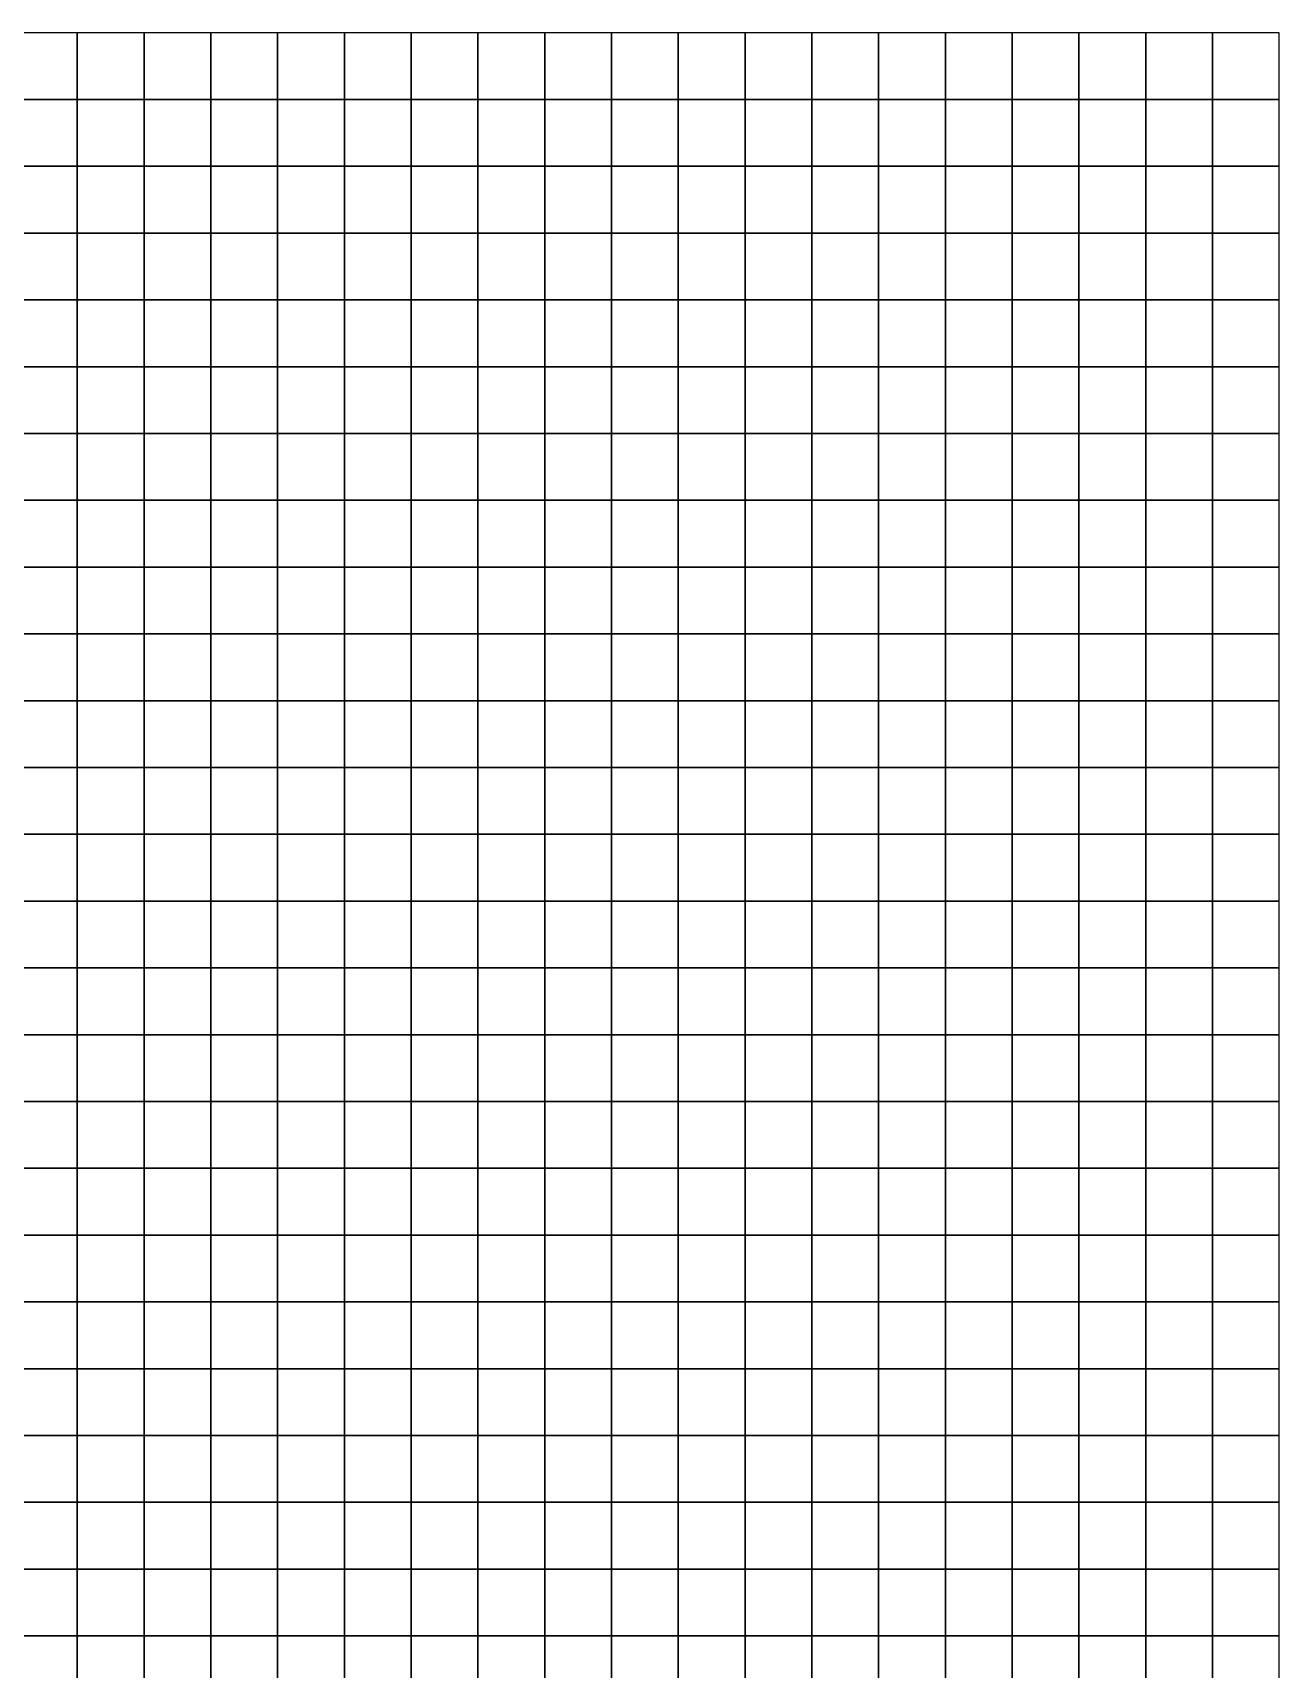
# Model space of a CAD drawing. Header units: metres. Extents: x 0 to 550, y 0 to 550.
# Drawn here: x 363.3 to 550, y 305 to 550 of the extents above; entities that cross this region are included whole.
import ezdxf

# ---------------------------------------------------------------- set-up
doc = ezdxf.new("R2010")
doc.units = ezdxf.units.M

msp = doc.modelspace()

# ---------------------------------------------------------------- linework, layer by layer
at = {"layer": 'A1'}
for points in [[(360, 540, -215.79), (370, 540, -213.12), (370, 550, -215.71), (360, 550, -218.38)], [(370, 540, -213.12), (380, 540, -210.44), (380, 550, -213.03), (370, 550, -215.71)], [(380, 540, -210.44), (390, 540, -207.77), (390, 550, -210.36), (380, 550, -213.03)], [(390, 540, -207.77), (400, 540, -205.09), (400, 550, -207.68), (390, 550, -210.36)], [(400, 540, -205.09), (410, 540, -202.42), (410, 550, -205.01), (400, 550, -207.68)], [(410, 540, -202.42), (420, 540, -199.74), (420, 550, -202.33), (410, 550, -205.01)], [(420, 540, -199.74), (430, 540, -197.07), (430, 550, -199.66), (420, 550, -202.33)], [(430, 540, -197.07), (440, 540, -194.39), (440, 550, -196.98), (430, 550, -199.66)], [(440, 540, -194.39), (450, 540, -191.72), (450, 550, -194.31), (440, 550, -196.98)], [(450, 540, -191.72), (460, 540, -189.04), (460, 550, -191.63), (450, 550, -194.31)], [(460, 540, -189.04), (470, 540, -186.37), (470, 550, -188.96), (460, 550, -191.63)], [(470, 540, -186.37), (480, 540, -183.69), (480, 550, -186.28), (470, 550, -188.96)], [(480, 540, -183.69), (490, 540, -181.02), (490, 550, -183.61), (480, 550, -186.28)], [(490, 540, -181.02), (500, 540, -178.35), (500, 550, -180.93), (490, 550, -183.61)], [(500, 540, -178.35), (510, 540, -175.67), (510, 550, -178.26), (500, 550, -180.93)], [(510, 540, -175.67), (520, 540, -173), (520, 550, -175.58), (510, 550, -178.26)], [(520, 540, -173), (530, 540, -170.32), (530, 550, -172.91), (520, 550, -175.58)], [(530, 540, -170.32), (540, 540, -168.18), (540, 550, -170.77), (530, 550, -172.91)], [(540, 540, -168.18), (550, 540, -166.58), (550, 550, -169.16), (540, 550, -170.77)], [(360, 530, -212.34), (370, 530, -209.67), (370, 540, -213.12), (360, 540, -215.79)], [(370, 530, -209.67), (380, 530, -207), (380, 540, -210.44), (370, 540, -213.12)], [(380, 530, -207), (390, 530, -204.32), (390, 540, -207.77), (380, 540, -210.44)], [(390, 530, -204.32), (400, 530, -201.65), (400, 540, -205.09), (390, 540, -207.77)], [(400, 530, -201.65), (410, 530, -198.97), (410, 540, -202.42), (400, 540, -205.09)], [(410, 530, -198.97), (420, 530, -196.3), (420, 540, -199.74), (410, 540, -202.42)], [(420, 530, -196.3), (430, 530, -193.62), (430, 540, -197.07), (420, 540, -199.74)], [(430, 530, -193.62), (440, 530, -190.95), (440, 540, -194.39), (430, 540, -197.07)], [(440, 530, -190.95), (450, 530, -188.27), (450, 540, -191.72), (440, 540, -194.39)], [(450, 530, -188.27), (460, 530, -185.6), (460, 540, -189.04), (450, 540, -191.72)], [(460, 530, -185.6), (470, 530, -182.92), (470, 540, -186.37), (460, 540, -189.04)], [(470, 530, -182.92), (480, 530, -180.25), (480, 540, -183.69), (470, 540, -186.37)], [(480, 530, -180.25), (490, 530, -177.57), (490, 540, -181.02), (480, 540, -183.69)], [(490, 530, -177.57), (500, 530, -174.9), (500, 540, -178.35), (490, 540, -181.02)], [(500, 530, -174.9), (510, 530, -172.22), (510, 540, -175.67), (500, 540, -178.35)], [(510, 530, -172.22), (520, 530, -169.55), (520, 540, -173), (510, 540, -175.67)], [(520, 530, -169.55), (530, 530, -166.87), (530, 540, -170.32), (520, 540, -173)], [(530, 530, -166.87), (540, 530, -164.73), (540, 540, -168.18), (530, 540, -170.32)], [(540, 530, -164.73), (550, 530, -163.13), (550, 540, -166.58), (540, 540, -168.18)], [(360, 520, -208.03), (370, 520, -205.36), (370, 530, -209.67), (360, 530, -212.34)], [(370, 520, -205.36), (380, 520, -202.68), (380, 530, -207), (370, 530, -209.67)], [(380, 520, -202.68), (390, 520, -200.01), (390, 530, -204.32), (380, 530, -207)], [(390, 520, -200.01), (400, 520, -197.33), (400, 530, -201.65), (390, 530, -204.32)], [(400, 520, -197.33), (410, 520, -194.66), (410, 530, -198.97), (400, 530, -201.65)], [(410, 520, -194.66), (420, 520, -191.98), (420, 530, -196.3), (410, 530, -198.97)], [(420, 520, -191.98), (430, 520, -189.31), (430, 530, -193.62), (420, 530, -196.3)], [(430, 520, -189.31), (440, 520, -186.63), (440, 530, -190.95), (430, 530, -193.62)], [(440, 520, -186.63), (450, 520, -183.96), (450, 530, -188.27), (440, 530, -190.95)], [(450, 520, -183.96), (460, 520, -181.28), (460, 530, -185.6), (450, 530, -188.27)], [(460, 520, -181.28), (470, 520, -178.61), (470, 530, -182.92), (460, 530, -185.6)], [(470, 520, -178.61), (480, 520, -175.64), (480, 530, -180.25), (470, 530, -182.92)], [(480, 520, -175.64), (490, 520, -172.68), (490, 530, -177.57), (480, 530, -180.25)], [(490, 520, -172.68), (500, 520, -169.73), (500, 530, -174.9), (490, 530, -177.57)], [(500, 520, -169.73), (510, 520, -166.79), (510, 530, -172.22), (500, 530, -174.9)], [(510, 520, -166.79), (520, 520, -163.87), (520, 530, -169.55), (510, 530, -172.22)], [(520, 520, -163.87), (530, 520, -161.26), (530, 530, -166.87), (520, 530, -169.55)], [(530, 520, -161.26), (540, 520, -159.18), (540, 530, -164.73), (530, 530, -166.87)], [(540, 520, -159.18), (550, 520, -157.61), (550, 530, -163.13), (540, 530, -164.73)], [(360, 510, -203.72), (370, 510, -201.05), (370, 520, -205.36), (360, 520, -208.03)], [(370, 510, -201.05), (380, 510, -198.37), (380, 520, -202.68), (370, 520, -205.36)], [(380, 510, -198.37), (390, 510, -195.7), (390, 520, -200.01), (380, 520, -202.68)], [(390, 510, -195.7), (400, 510, -193.02), (400, 520, -197.33), (390, 520, -200.01)], [(400, 510, -193.02), (410, 510, -190.35), (410, 520, -194.66), (400, 520, -197.33)], [(410, 510, -190.35), (420, 510, -187.67), (420, 520, -191.98), (410, 520, -194.66)], [(420, 510, -187.67), (430, 510, -185), (430, 520, -189.31), (420, 520, -191.98)], [(430, 510, -185), (440, 510, -182.06), (440, 520, -186.63), (430, 520, -189.31)], [(440, 510, -182.06), (450, 510, -179.11), (450, 520, -183.96), (440, 520, -186.63)], [(450, 510, -179.11), (460, 510, -176.15), (460, 520, -181.28), (450, 520, -183.96)], [(460, 510, -176.15), (470, 510, -173.2), (470, 520, -178.61), (460, 520, -181.28)], [(470, 510, -173.2), (480, 510, -169.94), (480, 520, -175.64), (470, 520, -178.61)], [(480, 510, -169.94), (490, 510, -166.99), (490, 520, -172.68), (480, 520, -175.64)], [(490, 510, -166.99), (500, 510, -164.1), (500, 520, -169.73), (490, 520, -172.68)], [(500, 510, -164.1), (510, 510, -161.27), (510, 520, -166.79), (500, 520, -169.73)], [(510, 510, -161.27), (520, 510, -158.48), (520, 520, -163.87), (510, 520, -166.79)], [(520, 510, -158.48), (530, 510, -156.05), (530, 520, -161.26), (520, 520, -163.87)], [(530, 510, -156.05), (540, 510, -154.11), (540, 520, -159.18), (530, 520, -161.26)], [(540, 510, -154.11), (550, 510, -152.65), (550, 520, -157.61), (540, 520, -159.18)], [(360, 500, -199.41), (370, 500, -196.73), (370, 510, -201.05), (360, 510, -203.72)], [(370, 500, -196.73), (380, 500, -194.06), (380, 510, -198.37), (370, 510, -201.05)], [(380, 500, -194.06), (390, 500, -191.38), (390, 510, -195.7), (380, 510, -198.37)], [(390, 500, -191.38), (400, 500, -188.47), (400, 510, -193.02), (390, 510, -195.7)], [(400, 500, -188.47), (410, 500, -185.56), (410, 510, -190.35), (400, 510, -193.02)], [(410, 500, -185.56), (420, 500, -182.63), (420, 510, -187.67), (410, 510, -190.35)], [(420, 500, -182.63), (430, 500, -179.69), (430, 510, -185), (420, 510, -187.67)], [(430, 500, -179.69), (440, 500, -176.47), (440, 510, -182.06), (430, 510, -185)], [(440, 500, -176.47), (450, 500, -173.47), (450, 510, -179.11), (440, 510, -182.06)], [(450, 500, -173.47), (460, 500, -170.51), (460, 510, -176.15), (450, 510, -179.11)], [(460, 500, -170.51), (470, 500, -167.57), (470, 510, -173.2), (460, 510, -176.15)], [(470, 500, -167.57), (480, 500, -164.36), (480, 510, -169.94), (470, 510, -173.2)], [(480, 500, -164.36), (490, 500, -161.53), (490, 510, -166.99), (480, 510, -169.94)], [(490, 500, -161.53), (500, 500, -158.83), (500, 510, -164.1), (490, 510, -166.99)], [(500, 500, -158.83), (510, 500, -156.2), (510, 510, -161.27), (500, 510, -164.1)], [(510, 500, -156.2), (520, 500, -153.67), (520, 510, -158.48), (510, 510, -161.27)], [(520, 500, -153.67), (530, 500, -151.52), (530, 510, -156.05), (520, 510, -158.48)], [(530, 500, -151.52), (540, 500, -149.8), (540, 510, -154.11), (530, 510, -156.05)], [(540, 500, -149.8), (550, 500, -148.5), (550, 510, -152.65), (540, 510, -154.11)], [(360, 490, -194.89), (370, 490, -192), (370, 500, -196.73), (360, 500, -199.41)], [(370, 490, -192), (380, 490, -189.1), (380, 500, -194.06), (370, 500, -196.73)], [(380, 490, -189.1), (390, 490, -186.2), (390, 500, -191.38), (380, 500, -194.06)], [(390, 490, -186.2), (400, 490, -183.04), (400, 500, -188.47), (390, 500, -191.38)], [(400, 490, -183.04), (410, 490, -180.08), (410, 500, -185.56), (400, 500, -188.47)], [(410, 490, -180.08), (420, 490, -177.1), (420, 500, -182.63), (410, 500, -185.56)], [(420, 490, -177.1), (430, 490, -174.1), (430, 500, -179.69), (420, 500, -182.63)], [(430, 490, -174.1), (440, 490, -170.85), (440, 500, -176.47), (430, 500, -179.69)], [(440, 490, -170.85), (450, 490, -167.88), (450, 500, -173.47), (440, 500, -176.47)], [(450, 490, -167.88), (460, 490, -164.96), (460, 500, -170.51), (450, 500, -173.47)], [(460, 490, -164.96), (470, 490, -162.09), (470, 500, -167.57), (460, 500, -170.51)], [(470, 490, -162.09), (480, 490, -159.03), (480, 500, -164.36), (470, 500, -167.57)], [(480, 490, -159.03), (490, 490, -156.34), (490, 500, -161.53), (480, 500, -164.36)], [(490, 490, -156.34), (500, 490, -153.77), (500, 500, -158.83), (490, 500, -161.53)], [(500, 490, -153.77), (510, 490, -151.35), (510, 500, -156.2), (500, 500, -158.83)], [(510, 490, -151.35), (520, 490, -149.07), (520, 500, -153.67), (510, 500, -156.2)], [(520, 490, -149.07), (530, 490, -147.16), (530, 500, -151.52), (520, 500, -153.67)], [(530, 490, -147.16), (540, 490, -145.7), (540, 500, -149.8), (530, 500, -151.52)], [(540, 490, -145.7), (550, 490, -144.6), (550, 500, -148.5), (540, 500, -149.8)], [(360, 480, -189.62), (370, 480, -186.68), (370, 490, -192), (360, 490, -194.89)], [(370, 480, -186.68), (380, 480, -183.74), (380, 490, -189.1), (370, 490, -192)], [(380, 480, -183.74), (390, 480, -180.77), (390, 490, -186.2), (380, 490, -189.1)], [(390, 480, -180.77), (400, 480, -177.56), (400, 490, -183.04), (390, 490, -186.2)], [(400, 480, -177.56), (410, 480, -174.54), (410, 490, -180.08), (400, 490, -183.04)], [(410, 480, -174.54), (420, 480, -171.5), (420, 490, -177.1), (410, 490, -180.08)], [(420, 480, -171.5), (430, 480, -168.47), (430, 490, -174.1), (420, 490, -177.1)], [(430, 480, -168.47), (440, 480, -165.28), (440, 490, -170.85), (430, 490, -174.1)], [(440, 480, -165.28), (450, 480, -162.39), (450, 490, -167.88), (440, 490, -170.85)], [(450, 480, -162.39), (460, 480, -159.57), (460, 490, -164.96), (450, 490, -167.88)], [(460, 480, -159.57), (470, 480, -156.84), (470, 490, -162.09), (460, 490, -164.96)], [(470, 480, -156.84), (480, 480, -154.03), (480, 490, -159.03), (470, 490, -162.09)], [(480, 480, -154.03), (490, 480, -151.44), (490, 490, -156.34), (480, 490, -159.03)], [(490, 480, -151.44), (500, 480, -148.99), (500, 490, -153.77), (490, 490, -156.34)], [(500, 480, -148.99), (510, 480, -146.75), (510, 490, -151.35), (500, 490, -153.77)], [(510, 480, -146.75), (520, 480, -144.65), (520, 490, -149.07), (510, 490, -151.35)], [(520, 480, -144.65), (530, 480, -142.99), (530, 490, -147.16), (520, 490, -149.07)], [(530, 480, -142.99), (540, 480, -141.84), (540, 490, -145.7), (530, 490, -147.16)], [(540, 480, -141.84), (550, 480, -141.03), (550, 490, -144.6), (540, 490, -145.7)], [(360, 470, -184.3), (370, 470, -181.31), (370, 480, -186.68), (360, 480, -189.62)], [(370, 470, -181.31), (380, 470, -178.31), (380, 480, -183.74), (370, 480, -186.68)], [(380, 470, -178.31), (390, 470, -175.28), (390, 480, -180.77), (380, 480, -183.74)], [(390, 470, -175.28), (400, 470, -172.01), (400, 480, -177.56), (390, 480, -180.77)], [(400, 470, -172.01), (410, 470, -168.96), (410, 480, -174.54), (400, 480, -177.56)], [(410, 470, -168.96), (420, 470, -165.9), (420, 480, -171.5), (410, 480, -174.54)], [(420, 470, -165.9), (430, 470, -162.96), (430, 480, -168.47), (420, 480, -171.5)], [(430, 470, -162.96), (440, 470, -159.89), (440, 480, -165.28), (430, 480, -168.47)], [(440, 470, -159.89), (450, 470, -157.12), (450, 480, -162.39), (440, 480, -165.28)], [(450, 470, -157.12), (460, 470, -154.42), (460, 480, -159.57), (450, 480, -162.39)], [(460, 470, -154.42), (470, 470, -151.82), (470, 480, -156.84), (460, 480, -159.57)], [(470, 470, -151.82), (480, 470, -149.36), (480, 480, -154.03), (470, 480, -156.84)], [(480, 470, -149.36), (490, 470, -147.09), (490, 480, -151.44), (480, 480, -154.03)], [(490, 470, -147.09), (500, 470, -145), (500, 480, -148.99), (490, 480, -151.44)], [(500, 470, -145), (510, 470, -143.14), (510, 480, -146.75), (500, 480, -148.99)], [(510, 470, -143.14), (520, 470, -141.43), (520, 480, -144.65), (510, 480, -146.75)], [(520, 470, -141.43), (530, 470, -139.81), (530, 480, -142.99), (520, 480, -144.65)], [(530, 470, -139.81), (540, 470, -138.71), (540, 480, -141.84), (530, 480, -142.99)], [(540, 470, -138.71), (550, 470, -137.92), (550, 480, -141.03), (540, 480, -141.84)], [(360, 460, -178.95), (370, 460, -175.95), (370, 470, -181.31), (360, 470, -184.3)], [(370, 460, -175.95), (380, 460, -172.96), (380, 470, -178.31), (370, 470, -181.31)], [(380, 460, -172.96), (390, 460, -169.97), (390, 470, -175.28), (380, 470, -178.31)], [(390, 460, -169.97), (400, 460, -166.72), (400, 470, -172.01), (390, 470, -175.28)], [(400, 460, -166.72), (410, 460, -163.71), (410, 470, -168.96), (400, 470, -172.01)], [(410, 460, -163.71), (420, 460, -160.68), (420, 470, -165.9), (410, 470, -168.96)], [(420, 460, -160.68), (430, 460, -157.84), (430, 470, -162.96), (420, 470, -165.9)], [(430, 460, -157.84), (440, 460, -155.14), (440, 470, -159.89), (430, 470, -162.96)], [(440, 460, -155.14), (450, 460, -152.8), (450, 470, -157.12), (440, 470, -159.89)], [(450, 460, -152.8), (460, 460, -150.57), (460, 470, -154.42), (450, 470, -157.12)], [(460, 460, -150.57), (470, 460, -148.45), (470, 470, -151.82), (460, 470, -154.42)], [(470, 460, -148.45), (480, 460, -146.5), (480, 470, -149.36), (470, 470, -151.82)], [(480, 460, -146.5), (490, 460, -144.39), (490, 470, -147.09), (480, 470, -149.36)], [(490, 460, -144.39), (500, 460, -142.37), (500, 470, -145), (490, 470, -147.09)], [(500, 460, -142.37), (510, 460, -140.43), (510, 470, -143.14), (500, 470, -145)], [(510, 460, -140.43), (520, 460, -138.56), (520, 470, -141.43), (510, 470, -143.14)], [(520, 460, -138.56), (530, 460, -136.62), (530, 470, -139.81), (520, 470, -141.43)], [(530, 460, -136.62), (540, 460, -135.28), (540, 470, -138.71), (530, 470, -139.81)], [(540, 460, -135.28), (550, 460, -134.3), (550, 470, -137.92), (540, 470, -138.71)], [(360, 450, -173.99), (370, 450, -171.03), (370, 460, -175.95), (360, 460, -178.95)], [(370, 450, -171.03), (380, 450, -168.09), (380, 460, -172.96), (370, 460, -175.95)], [(380, 450, -168.09), (390, 450, -165.13), (390, 460, -169.97), (380, 460, -172.96)], [(390, 450, -165.13), (400, 450, -162.13), (400, 460, -166.72), (390, 460, -169.97)], [(400, 450, -162.13), (410, 450, -159.36), (410, 460, -163.71), (400, 460, -166.72)], [(410, 450, -159.36), (420, 450, -156.63), (420, 460, -160.68), (410, 460, -163.71)], [(420, 450, -156.63), (430, 450, -154.12), (430, 460, -157.84), (420, 460, -160.68)], [(430, 450, -154.12), (440, 450, -151.8), (440, 460, -155.14), (430, 460, -157.84)], [(440, 450, -151.8), (450, 450, -149.68), (450, 460, -152.8), (440, 460, -155.14)], [(450, 450, -149.68), (460, 450, -147.65), (460, 460, -150.57), (450, 460, -152.8)], [(460, 450, -147.65), (470, 450, -145.72), (470, 460, -148.45), (460, 460, -150.57)], [(470, 450, -145.72), (480, 450, -143.91), (480, 460, -146.5), (470, 460, -148.45)], [(480, 450, -143.91), (490, 450, -141.77), (490, 460, -144.39), (480, 460, -146.5)], [(490, 450, -141.77), (500, 450, -139.57), (500, 460, -142.37), (490, 460, -144.39)], [(500, 450, -139.57), (510, 450, -137.36), (510, 460, -140.43), (500, 460, -142.37)], [(510, 450, -137.36), (520, 450, -135.33), (520, 460, -138.56), (510, 460, -140.43)], [(520, 450, -135.33), (530, 450, -132.96), (530, 460, -136.62), (520, 460, -138.56)], [(530, 450, -132.96), (540, 450, -131.3), (540, 460, -135.28), (530, 460, -136.62)], [(540, 450, -131.3), (550, 450, -130.09), (550, 460, -134.3), (540, 460, -135.28)], [(360, 440, -169.74), (370, 440, -167.05), (370, 450, -171.03), (360, 450, -173.99)], [(370, 440, -167.05), (380, 440, -164.35), (380, 450, -168.09), (370, 450, -171.03)], [(380, 440, -164.35), (390, 440, -161.63), (390, 450, -165.13), (380, 450, -168.09)], [(390, 440, -161.63), (400, 440, -158.85), (400, 450, -162.13), (390, 450, -165.13)], [(400, 440, -158.85), (410, 440, -156.1), (410, 450, -159.36), (400, 450, -162.13)], [(410, 440, -156.1), (420, 440, -153.45), (420, 450, -156.63), (410, 450, -159.36)], [(420, 440, -153.45), (430, 440, -151.05), (430, 450, -154.12), (420, 450, -156.63)], [(430, 440, -151.05), (440, 440, -148.89), (440, 450, -151.8), (430, 450, -154.12)], [(440, 440, -148.89), (450, 440, -146.91), (450, 450, -149.68), (440, 450, -151.8)], [(450, 440, -146.91), (460, 440, -145.02), (460, 450, -147.65), (450, 450, -149.68)], [(460, 440, -145.02), (470, 440, -143.13), (470, 450, -145.72), (460, 450, -147.65)], [(470, 440, -143.13), (480, 440, -141.25), (480, 450, -143.91), (470, 450, -145.72)], [(480, 440, -141.25), (490, 440, -138.97), (490, 450, -141.77), (480, 450, -143.91)], [(490, 440, -138.97), (500, 440, -136.53), (500, 450, -139.57), (490, 450, -141.77)], [(500, 440, -136.53), (510, 440, -133.98), (510, 450, -137.36), (500, 450, -139.57)], [(510, 440, -133.98), (520, 440, -131.82), (520, 450, -135.33), (510, 450, -137.36)], [(520, 440, -131.82), (530, 440, -129.08), (530, 450, -132.96), (520, 450, -135.33)], [(530, 440, -129.08), (540, 440, -127.07), (540, 450, -131.3), (530, 450, -132.96)], [(540, 440, -127.07), (550, 440, -125.62), (550, 450, -130.09), (540, 450, -131.3)], [(360, 430, -166.74), (370, 430, -164.12), (370, 440, -167.05), (360, 440, -169.74)], [(370, 430, -164.12), (380, 430, -161.47), (380, 440, -164.35), (370, 440, -167.05)], [(380, 430, -161.47), (390, 430, -158.79), (390, 440, -161.63), (380, 440, -164.35)], [(390, 430, -158.79), (400, 430, -156.04), (400, 440, -158.85), (390, 440, -161.63)], [(400, 430, -156.04), (410, 430, -153.31), (410, 440, -156.1), (400, 440, -158.85)], [(410, 430, -153.31), (420, 430, -150.73), (420, 440, -153.45), (410, 440, -156.1)], [(420, 430, -150.73), (430, 430, -148.43), (430, 440, -151.05), (420, 440, -153.45)], [(430, 430, -148.43), (440, 430, -146.27), (440, 440, -148.89), (430, 440, -151.05)], [(440, 430, -146.27), (450, 430, -144.29), (450, 440, -146.91), (440, 440, -148.89)], [(450, 430, -144.29), (460, 430, -142.36), (460, 440, -145.02), (450, 440, -146.91)], [(460, 430, -142.36), (470, 430, -140.33), (470, 440, -143.13), (460, 440, -145.02)], [(470, 430, -140.33), (480, 430, -138.18), (480, 440, -141.25), (470, 440, -143.13)], [(480, 430, -138.18), (490, 430, -135.75), (490, 440, -138.97), (480, 440, -141.25)], [(490, 430, -135.75), (500, 430, -133.1), (500, 440, -136.53), (490, 440, -138.97)], [(500, 430, -133.1), (510, 430, -130.43), (510, 440, -133.98), (500, 440, -136.53)], [(510, 430, -130.43), (520, 430, -127.99), (520, 440, -131.82), (510, 440, -133.98)], [(520, 430, -127.99), (530, 430, -124.89), (530, 440, -129.08), (520, 440, -131.82)], [(530, 430, -124.89), (540, 430, -122.5), (540, 440, -127.07), (530, 440, -129.08)], [(540, 430, -122.5), (550, 430, -120.75), (550, 440, -125.62), (540, 440, -127.07)], [(360, 420, -164.26), (370, 420, -161.69), (370, 430, -164.12), (360, 430, -166.74)], [(370, 420, -161.69), (380, 420, -159.09), (380, 430, -161.47), (370, 430, -164.12)], [(380, 420, -159.09), (390, 420, -156.43), (390, 430, -158.79), (380, 430, -161.47)], [(390, 420, -156.43), (400, 420, -153.68), (400, 430, -156.04), (390, 430, -158.79)], [(400, 420, -153.68), (410, 420, -150.93), (410, 430, -153.31), (400, 430, -156.04)], [(410, 420, -150.93), (420, 420, -148.33), (420, 430, -150.73), (410, 430, -153.31)], [(420, 420, -148.33), (430, 420, -145.9), (430, 430, -148.43), (420, 430, -150.73)], [(430, 420, -145.9), (440, 420, -143.58), (440, 430, -146.27), (430, 430, -148.43)], [(440, 420, -143.58), (450, 420, -141.45), (450, 430, -144.29), (440, 430, -146.27)], [(450, 420, -141.45), (460, 420, -139.36), (460, 430, -142.36), (450, 430, -144.29)], [(460, 420, -139.36), (470, 420, -137.19), (470, 430, -140.33), (460, 430, -142.36)], [(470, 420, -137.19), (480, 420, -134.96), (480, 430, -138.18), (470, 430, -140.33)], [(480, 420, -134.96), (490, 420, -132.44), (490, 430, -135.75), (480, 430, -138.18)], [(490, 420, -132.44), (500, 420, -129.61), (500, 430, -133.1), (490, 430, -135.75)], [(500, 420, -129.61), (510, 420, -126.87), (510, 430, -130.43), (500, 430, -133.1)], [(510, 420, -126.87), (520, 420, -124.2), (520, 430, -127.99), (510, 430, -130.43)], [(520, 420, -124.2), (530, 420, -120.92), (530, 430, -124.89), (520, 430, -127.99)], [(530, 420, -120.92), (540, 420, -118.39), (540, 430, -122.5), (530, 430, -124.89)], [(540, 420, -118.39), (550, 420, -116.58), (550, 430, -120.75), (540, 430, -122.5)], [(360, 410, -161.84), (370, 410, -159.22), (370, 420, -161.69), (360, 420, -164.26)], [(370, 410, -159.22), (380, 410, -156.51), (380, 420, -159.09), (370, 420, -161.69)], [(380, 410, -156.51), (390, 410, -153.7), (390, 420, -156.43), (380, 420, -159.09)], [(390, 410, -153.7), (400, 410, -150.8), (400, 420, -153.68), (390, 420, -156.43)], [(400, 410, -150.8), (410, 410, -148), (410, 420, -150.93), (400, 420, -153.68)], [(410, 410, -148), (420, 410, -145.35), (420, 420, -148.33), (410, 420, -150.93)], [(420, 410, -145.35), (430, 410, -142.8), (430, 420, -145.9), (420, 420, -148.33)], [(430, 410, -142.8), (440, 410, -140.38), (440, 420, -143.58), (430, 420, -145.9)], [(440, 410, -140.38), (450, 410, -138.08), (450, 420, -141.45), (440, 420, -143.58)], [(450, 410, -138.08), (460, 410, -135.76), (460, 420, -139.36), (450, 420, -141.45)], [(460, 410, -135.76), (470, 410, -133.36), (470, 420, -137.19), (460, 420, -139.36)], [(470, 410, -133.36), (480, 410, -130.91), (480, 420, -134.96), (470, 420, -137.19)], [(480, 410, -130.91), (490, 410, -128.16), (490, 420, -132.44), (480, 420, -134.96)], [(490, 410, -128.16), (500, 410, -125.25), (500, 420, -129.61), (490, 420, -132.44)], [(500, 410, -125.25), (510, 410, -122.59), (510, 420, -126.87), (500, 420, -129.61)], [(510, 410, -122.59), (520, 410, -119.89), (520, 420, -124.2), (510, 420, -126.87)], [(520, 410, -119.89), (530, 410, -116.68), (530, 420, -120.92), (520, 420, -124.2)], [(530, 410, -116.68), (540, 410, -114.22), (540, 420, -118.39), (530, 420, -120.92)], [(540, 410, -114.22), (550, 410, -112.38), (550, 420, -116.58), (540, 420, -118.39)], [(360, 400, -159.09), (370, 400, -156.26), (370, 410, -159.22), (360, 410, -161.84)], [(370, 400, -156.26), (380, 400, -153.32), (380, 410, -156.51), (370, 410, -159.22)], [(380, 400, -153.32), (390, 400, -150.29), (390, 410, -153.7), (380, 410, -156.51)], [(390, 400, -150.29), (400, 400, -147.24), (400, 410, -150.8), (390, 410, -153.7)], [(400, 400, -147.24), (410, 400, -144.34), (410, 410, -148), (400, 410, -150.8)], [(410, 400, -144.34), (420, 400, -141.61), (420, 410, -145.35), (410, 410, -148)], [(420, 400, -141.61), (430, 400, -139.03), (430, 410, -142.8), (420, 410, -145.35)], [(430, 400, -139.03), (440, 400, -136.53), (440, 410, -140.38), (430, 410, -142.8)], [(440, 400, -136.53), (450, 400, -134.06), (450, 410, -138.08), (440, 410, -140.38)], [(450, 400, -134.06), (460, 400, -131.56), (460, 410, -135.76), (450, 410, -138.08)], [(460, 400, -131.56), (470, 400, -128.99), (470, 410, -133.36), (460, 410, -135.76)], [(470, 400, -128.99), (480, 400, -126.34), (480, 410, -130.91), (470, 410, -133.36)], [(480, 400, -126.34), (490, 400, -123.44), (490, 410, -128.16), (480, 410, -130.91)], [(490, 400, -123.44), (500, 400, -120.57), (500, 410, -125.25), (490, 410, -128.16)], [(500, 400, -120.57), (510, 400, -117.95), (510, 410, -122.59), (500, 410, -125.25)], [(510, 400, -117.95), (520, 400, -115.1), (520, 410, -119.89), (510, 410, -122.59)], [(520, 400, -115.1), (530, 400, -112), (530, 410, -116.68), (520, 410, -119.89)], [(530, 400, -112), (540, 400, -109.66), (540, 410, -114.22), (530, 410, -116.68)], [(540, 400, -109.66), (550, 400, -107.8), (550, 410, -112.38), (540, 410, -114.22)], [(360, 390, -155.85), (370, 390, -152.76), (370, 400, -156.26), (360, 400, -159.09)], [(370, 390, -152.76), (380, 390, -149.54), (380, 400, -153.32), (370, 400, -156.26)], [(380, 390, -149.54), (390, 390, -146.24), (390, 400, -150.29), (380, 400, -153.32)], [(390, 390, -146.24), (400, 390, -143.12), (400, 400, -147.24), (390, 400, -150.29)], [(400, 390, -143.12), (410, 390, -140.1), (410, 400, -144.34), (400, 400, -147.24)], [(410, 390, -140.1), (420, 390, -137.29), (420, 400, -141.61), (410, 400, -144.34)], [(420, 390, -137.29), (430, 390, -134.68), (430, 400, -139.03), (420, 400, -141.61)], [(430, 390, -134.68), (440, 390, -132.13), (440, 400, -136.53), (430, 400, -139.03)], [(440, 390, -132.13), (450, 390, -129.42), (450, 400, -134.06), (440, 400, -136.53)], [(450, 390, -129.42), (460, 390, -126.8), (460, 400, -131.56), (450, 400, -134.06)], [(460, 390, -126.8), (470, 390, -124.18), (470, 400, -128.99), (460, 400, -131.56)], [(470, 390, -124.18), (480, 390, -121.47), (480, 400, -126.34), (470, 400, -128.99)], [(480, 390, -121.47), (490, 390, -118.61), (490, 400, -123.44), (480, 400, -126.34)], [(490, 390, -118.61), (500, 390, -115.88), (500, 400, -120.57), (490, 400, -123.44)], [(500, 390, -115.88), (510, 390, -113.39), (510, 400, -117.95), (500, 400, -120.57)], [(510, 390, -113.39), (520, 390, -110.4), (520, 400, -115.1), (510, 400, -117.95)], [(520, 390, -110.4), (530, 390, -107.41), (530, 400, -112), (520, 400, -115.1)], [(530, 390, -107.41), (540, 390, -105.11), (540, 400, -109.66), (530, 400, -112)], [(540, 390, -105.11), (550, 390, -103.24), (550, 400, -107.8), (540, 400, -109.66)], [(360, 380, -152.07), (370, 380, -148.72), (370, 390, -152.76), (360, 390, -155.85)], [(370, 380, -148.72), (380, 380, -145.18), (380, 390, -149.54), (370, 390, -152.76)], [(380, 380, -145.18), (390, 380, -141.58), (390, 390, -146.24), (380, 390, -149.54)], [(390, 380, -141.58), (400, 380, -138.47), (400, 390, -143.12), (390, 390, -146.24)], [(400, 380, -138.47), (410, 380, -135.31), (410, 390, -140.1), (400, 390, -143.12)], [(410, 380, -135.31), (420, 380, -132.44), (420, 390, -137.29), (410, 390, -140.1)], [(420, 380, -132.44), (430, 380, -129.76), (430, 390, -134.68), (420, 390, -137.29)], [(430, 380, -129.76), (440, 380, -127.21), (440, 390, -132.13), (430, 390, -134.68)], [(440, 380, -127.21), (450, 380, -124.32), (450, 390, -129.42), (440, 390, -132.13)], [(450, 380, -124.32), (460, 380, -121.73), (460, 390, -126.8), (450, 390, -129.42)], [(460, 380, -121.73), (470, 380, -119.15), (470, 390, -124.18), (460, 390, -126.8)], [(470, 380, -119.15), (480, 380, -116.55), (480, 390, -121.47), (470, 390, -124.18)], [(480, 380, -116.55), (490, 380, -113.79), (490, 390, -118.61), (480, 390, -121.47)], [(490, 380, -113.79), (500, 380, -111.24), (500, 390, -115.88), (490, 390, -118.61)], [(500, 380, -111.24), (510, 380, -108.68), (510, 390, -113.39), (500, 390, -115.88)], [(510, 380, -108.68), (520, 380, -105.8), (520, 390, -110.4), (510, 390, -113.39)], [(520, 380, -105.8), (530, 380, -102.93), (530, 390, -107.41), (520, 390, -110.4)], [(530, 380, -102.93), (540, 380, -100.67), (540, 390, -105.11), (530, 390, -107.41)], [(540, 380, -100.67), (550, 380, -98.75), (550, 390, -103.24), (540, 390, -105.11)], [(360, 370, -147.79), (370, 370, -144.16), (370, 380, -148.72), (360, 380, -152.07)], [(370, 370, -144.16), (380, 370, -140.28), (380, 380, -145.18), (370, 380, -148.72)], [(380, 370, -140.28), (390, 370, -136.36), (390, 380, -141.58), (380, 380, -145.18)], [(390, 370, -136.36), (400, 370, -133.33), (400, 380, -138.47), (390, 380, -141.58)], [(400, 370, -133.33), (410, 370, -130.16), (410, 380, -135.31), (400, 380, -138.47)], [(410, 370, -130.16), (420, 370, -127.22), (420, 380, -132.44), (410, 380, -135.31)], [(420, 370, -127.22), (430, 370, -124.53), (430, 380, -129.76), (420, 380, -132.44)], [(430, 370, -124.53), (440, 370, -122.04), (440, 380, -127.21), (430, 380, -129.76)], [(440, 370, -122.04), (450, 370, -118.98), (450, 380, -124.32), (440, 380, -127.21)], [(450, 370, -118.98), (460, 370, -116.43), (460, 380, -121.73), (450, 380, -124.32)], [(460, 370, -116.43), (470, 370, -114.03), (470, 380, -119.15), (460, 380, -121.73)], [(470, 370, -114.03), (480, 370, -111.57), (480, 380, -116.55), (470, 380, -119.15)], [(480, 370, -111.57), (490, 370, -108.98), (490, 380, -113.79), (480, 380, -116.55)], [(490, 370, -108.98), (500, 370, -106.75), (500, 380, -111.24), (490, 380, -113.79)], [(500, 370, -106.75), (510, 370, -104.16), (510, 380, -108.68), (500, 380, -111.24)], [(510, 370, -104.16), (520, 370, -101.36), (520, 380, -105.8), (510, 380, -108.68)], [(520, 370, -101.36), (530, 370, -98.58), (530, 380, -102.93), (520, 380, -105.8)], [(530, 370, -98.58), (540, 370, -96.4), (540, 380, -100.67), (530, 380, -102.93)], [(540, 370, -96.4), (550, 370, -94.29), (550, 380, -98.75), (540, 380, -100.67)], [(360, 360, -142.79), (370, 360, -138.96), (370, 370, -144.16), (360, 370, -147.79)], [(370, 360, -138.96), (380, 360, -134.93), (380, 370, -140.28), (370, 370, -144.16)], [(380, 360, -134.93), (390, 360, -130.95), (390, 370, -136.36), (380, 370, -140.28)], [(390, 360, -130.95), (400, 360, -127.95), (400, 370, -133.33), (390, 370, -136.36)], [(400, 360, -127.95), (410, 360, -124.78), (410, 370, -130.16), (400, 370, -133.33)], [(410, 360, -124.78), (420, 360, -121.87), (420, 370, -127.22), (410, 370, -130.16)], [(420, 360, -121.87), (430, 360, -119.18), (430, 370, -124.53), (420, 370, -127.22)], [(430, 360, -119.18), (440, 360, -116.68), (440, 370, -122.04), (430, 370, -124.53)], [(440, 360, -116.68), (450, 360, -113.61), (450, 370, -118.98), (440, 370, -122.04)], [(450, 360, -113.61), (460, 360, -111.16), (460, 370, -116.43), (450, 370, -118.98)], [(460, 360, -111.16), (470, 360, -108.84), (470, 370, -114.03), (460, 370, -116.43)], [(470, 360, -108.84), (480, 360, -106.48), (480, 370, -111.57), (470, 370, -114.03)], [(480, 360, -106.48), (490, 360, -104.04), (490, 370, -108.98), (480, 370, -111.57)], [(490, 360, -104.04), (500, 360, -101.89), (500, 370, -106.75), (490, 370, -108.98)], [(500, 360, -101.89), (510, 360, -99.27), (510, 370, -104.16), (500, 370, -106.75)], [(510, 360, -99.27), (520, 360, -96.61), (520, 370, -101.36), (510, 370, -104.16)], [(520, 360, -96.61), (530, 360, -93.95), (530, 370, -98.58), (520, 370, -101.36)], [(530, 360, -93.95), (540, 360, -91.81), (540, 370, -96.4), (530, 370, -98.58)], [(540, 360, -91.81), (550, 360, -89.82), (550, 370, -94.29), (540, 370, -96.4)], [(360, 350, -137.23), (370, 350, -133.5), (370, 360, -138.96), (360, 360, -142.79)], [(370, 350, -133.5), (380, 350, -129.57), (380, 360, -134.93), (370, 360, -138.96)], [(380, 350, -129.57), (390, 350, -125.78), (390, 360, -130.95), (380, 360, -134.93)], [(390, 350, -125.78), (400, 350, -123.27), (400, 360, -127.95), (390, 360, -130.95)], [(400, 350, -123.27), (410, 350, -120.17), (410, 360, -124.78), (400, 360, -127.95)], [(410, 350, -120.17), (420, 350, -117.28), (420, 360, -121.87), (410, 360, -124.78)], [(420, 350, -117.28), (430, 350, -114.56), (430, 360, -119.18), (420, 360, -121.87)], [(430, 350, -114.56), (440, 350, -112.01), (440, 360, -116.68), (430, 360, -119.18)], [(440, 350, -112.01), (450, 350, -108.61), (450, 360, -113.61), (440, 360, -116.68)], [(450, 350, -108.61), (460, 350, -106.1), (460, 360, -111.16), (450, 360, -113.61)], [(460, 350, -106.1), (470, 350, -103.73), (470, 360, -108.84), (460, 360, -111.16)], [(470, 350, -103.73), (480, 350, -101.39), (480, 360, -106.48), (470, 360, -108.84)], [(480, 350, -101.39), (490, 350, -99.11), (490, 360, -104.04), (480, 360, -106.48)], [(490, 350, -99.11), (500, 350, -97.06), (500, 360, -101.89), (490, 360, -104.04)], [(500, 350, -97.06), (510, 350, -94.6), (510, 360, -99.27), (500, 360, -101.89)], [(510, 350, -94.6), (520, 350, -92.08), (520, 360, -96.61), (510, 360, -99.27)], [(520, 350, -92.08), (530, 350, -89.56), (530, 360, -93.95), (520, 360, -96.61)], [(530, 350, -89.56), (540, 350, -87.42), (540, 360, -91.81), (530, 360, -93.95)], [(540, 350, -87.42), (550, 350, -85.51), (550, 360, -89.82), (540, 360, -91.81)], [(360, 340, -131.65), (370, 340, -128.13), (370, 350, -133.5), (360, 350, -137.23)], [(370, 340, -128.13), (380, 340, -124.52), (380, 350, -129.57), (370, 350, -133.5)], [(380, 340, -124.52), (390, 340, -121.24), (390, 350, -125.78), (380, 350, -129.57)], [(390, 340, -121.24), (400, 340, -118.78), (400, 350, -123.27), (390, 350, -125.78)], [(400, 340, -118.78), (410, 340, -115.81), (410, 350, -120.17), (400, 350, -123.27)], [(410, 340, -115.81), (420, 340, -112.96), (420, 350, -117.28), (410, 350, -120.17)], [(420, 340, -112.96), (430, 340, -110.21), (430, 350, -114.56), (420, 350, -117.28)], [(430, 340, -110.21), (440, 340, -107.35), (440, 350, -112.01), (430, 350, -114.56)], [(440, 340, -107.35), (450, 340, -103.97), (450, 350, -108.61), (440, 350, -112.01)], [(450, 340, -103.97), (460, 340, -101.35), (460, 350, -106.1), (450, 350, -108.61)], [(460, 340, -101.35), (470, 340, -98.87), (470, 350, -103.73), (460, 350, -106.1)], [(470, 340, -98.87), (480, 340, -96.44), (480, 350, -101.39), (470, 350, -103.73)], [(480, 340, -96.44), (490, 340, -94.27), (490, 350, -99.11), (480, 350, -101.39)], [(490, 340, -94.27), (500, 340, -92.27), (500, 350, -97.06), (490, 350, -99.11)], [(500, 340, -92.27), (510, 340, -89.94), (510, 350, -94.6), (500, 350, -97.06)], [(510, 340, -89.94), (520, 340, -87.57), (520, 350, -92.08), (510, 350, -94.6)], [(520, 340, -87.57), (530, 340, -85.19), (530, 350, -89.56), (520, 350, -92.08)], [(530, 340, -85.19), (540, 340, -83.06), (540, 350, -87.42), (530, 350, -89.56)], [(540, 340, -83.06), (550, 340, -81.2), (550, 350, -85.51), (540, 350, -87.42)], [(360, 330, -126.44), (370, 330, -123.12), (370, 340, -128.13), (360, 340, -131.65)], [(370, 330, -123.12), (380, 330, -119.77), (380, 340, -124.52), (370, 340, -128.13)], [(380, 330, -119.77), (390, 330, -116.79), (390, 340, -121.24), (380, 340, -124.52)], [(390, 330, -116.79), (400, 330, -114.33), (400, 340, -118.78), (390, 340, -121.24)], [(400, 330, -114.33), (410, 330, -111.51), (410, 340, -115.81), (400, 340, -118.78)], [(410, 330, -111.51), (420, 330, -108.7), (420, 340, -112.96), (410, 340, -115.81)], [(420, 330, -108.7), (430, 330, -105.95), (430, 340, -110.21), (420, 340, -112.96)], [(430, 330, -105.95), (440, 330, -102.98), (440, 340, -107.35), (430, 340, -110.21)], [(440, 330, -102.98), (450, 330, -99.7), (450, 340, -103.97), (440, 340, -107.35)], [(450, 330, -99.7), (460, 330, -96.93), (460, 340, -101.35), (450, 340, -103.97)], [(460, 330, -96.93), (470, 330, -94.34), (470, 340, -98.87), (460, 340, -101.35)], [(470, 330, -94.34), (480, 330, -91.75), (480, 340, -96.44), (470, 340, -98.87)], [(480, 330, -91.75), (490, 330, -89.75), (490, 340, -94.27), (480, 340, -96.44)], [(490, 330, -89.75), (500, 330, -87.72), (500, 340, -92.27), (490, 340, -94.27)], [(500, 330, -87.72), (510, 330, -85.48), (510, 340, -89.94), (500, 340, -92.27)], [(510, 330, -85.48), (520, 330, -83.21), (520, 340, -87.57), (510, 340, -89.94)], [(520, 330, -83.21), (530, 330, -80.96), (530, 340, -85.19), (520, 340, -87.57)], [(530, 330, -80.96), (540, 330, -78.67), (540, 340, -83.06), (530, 340, -85.19)], [(540, 330, -78.67), (550, 330, -76.89), (550, 340, -81.2), (540, 340, -83.06)], [(360, 320, -121.41), (370, 320, -118.31), (370, 330, -123.12), (360, 330, -126.44)], [(370, 320, -118.31), (380, 320, -115.26), (380, 330, -119.77), (370, 330, -123.12)], [(380, 320, -115.26), (390, 320, -112.6), (390, 330, -116.79), (380, 330, -119.77)], [(390, 320, -112.6), (400, 320, -110.09), (400, 330, -114.33), (390, 330, -116.79)], [(400, 320, -110.09), (410, 320, -107.32), (410, 330, -111.51), (400, 330, -114.33)], [(410, 320, -107.32), (420, 320, -104.62), (420, 330, -108.7), (410, 330, -111.51)], [(420, 320, -104.62), (430, 320, -101.91), (430, 330, -105.95), (420, 330, -108.7)], [(430, 320, -101.91), (440, 320, -98.9), (440, 330, -102.98), (430, 330, -105.95)], [(440, 320, -98.9), (450, 320, -95.79), (450, 330, -99.7), (440, 330, -102.98)], [(450, 320, -95.79), (460, 320, -93), (460, 330, -96.93), (450, 330, -99.7)], [(460, 320, -93), (470, 320, -90.2), (470, 330, -94.34), (460, 330, -96.93)], [(470, 320, -90.2), (480, 320, -87.41), (480, 330, -91.75), (470, 330, -94.34)], [(480, 320, -87.41), (490, 320, -85.32), (490, 330, -89.75), (480, 330, -91.75)], [(490, 320, -85.32), (500, 320, -83.1), (500, 330, -87.72), (490, 330, -89.75)], [(500, 320, -83.1), (510, 320, -80.87), (510, 330, -85.48), (500, 330, -87.72)], [(510, 320, -80.87), (520, 320, -78.68), (520, 330, -83.21), (510, 330, -85.48)], [(520, 320, -78.68), (530, 320, -76.5), (530, 330, -80.96), (520, 330, -83.21)], [(530, 320, -76.5), (540, 320, -74.18), (540, 330, -78.67), (530, 330, -80.96)], [(540, 320, -74.18), (550, 320, -72.58), (550, 330, -76.89), (540, 330, -78.67)], [(360, 310, -117.14), (370, 310, -114.27), (370, 320, -118.31), (360, 320, -121.41)], [(370, 310, -114.27), (380, 310, -111.62), (380, 320, -115.26), (370, 320, -118.31)], [(380, 310, -111.62), (390, 310, -109.1), (390, 320, -112.6), (380, 320, -115.26)], [(390, 310, -109.1), (400, 310, -106.66), (400, 320, -110.09), (390, 320, -112.6)], [(400, 310, -106.66), (410, 310, -103.89), (410, 320, -107.32), (400, 320, -110.09)], [(410, 310, -103.89), (420, 310, -101.17), (420, 320, -104.62), (410, 320, -107.32)], [(420, 310, -101.17), (430, 310, -98.29), (430, 320, -101.91), (420, 320, -104.62)], [(430, 310, -98.29), (440, 310, -95.27), (440, 320, -98.9), (430, 320, -101.91)], [(440, 310, -95.27), (450, 310, -92.16), (450, 320, -95.79), (440, 320, -98.9)], [(450, 310, -92.16), (460, 310, -89.3), (460, 320, -93), (450, 320, -95.79)], [(460, 310, -89.3), (470, 310, -86.41), (470, 320, -90.2), (460, 320, -93)], [(470, 310, -86.41), (480, 310, -83.47), (480, 320, -87.41), (470, 320, -90.2)], [(480, 310, -83.47), (490, 310, -81.28), (490, 320, -85.32), (480, 320, -87.41)], [(490, 310, -81.28), (500, 310, -78.92), (500, 320, -83.1), (490, 320, -85.32)], [(500, 310, -78.92), (510, 310, -76.63), (510, 320, -80.87), (500, 320, -83.1)], [(510, 310, -76.63), (520, 310, -74.39), (520, 320, -78.68), (510, 320, -80.87)], [(520, 310, -74.39), (530, 310, -72.22), (530, 320, -76.5), (520, 320, -78.68)], [(530, 310, -72.22), (540, 310, -69.87), (540, 320, -74.18), (530, 320, -76.5)], [(540, 310, -69.87), (550, 310, -68.27), (550, 320, -72.58), (540, 320, -74.18)], [(360, 300, -113.59), (370, 300, -110.73), (370, 310, -114.27), (360, 310, -117.14)], [(370, 300, -110.73), (380, 300, -108.07), (380, 310, -111.62), (370, 310, -114.27)], [(380, 300, -108.07), (390, 300, -105.54), (390, 310, -109.1), (380, 310, -111.62)], [(390, 300, -105.54), (400, 300, -102.73), (400, 310, -106.66), (390, 310, -109.1)], [(400, 300, -102.73), (410, 300, -99.97), (410, 310, -103.89), (400, 310, -106.66)], [(410, 300, -99.97), (420, 300, -97.23), (420, 310, -101.17), (410, 310, -103.89)], [(420, 300, -97.23), (430, 300, -94.34), (430, 310, -98.29), (420, 310, -101.17)], [(430, 300, -94.34), (440, 300, -91.33), (440, 310, -95.27), (430, 310, -98.29)], [(440, 300, -91.33), (450, 300, -88.53), (450, 310, -92.16), (440, 310, -95.27)], [(450, 300, -88.53), (460, 300, -85.7), (460, 310, -89.3), (450, 310, -92.16)], [(460, 300, -85.7), (470, 300, -82.85), (470, 310, -86.41), (460, 310, -89.3)], [(470, 300, -82.85), (480, 300, -79.94), (480, 310, -83.47), (470, 310, -86.41)], [(480, 300, -79.94), (490, 300, -77.61), (490, 310, -81.28), (480, 310, -83.47)], [(490, 300, -77.61), (500, 300, -75.11), (500, 310, -78.92), (490, 310, -81.28)], [(500, 300, -75.11), (510, 300, -72.66), (510, 310, -76.63), (500, 310, -78.92)], [(510, 300, -72.66), (520, 300, -70.25), (520, 310, -74.39), (510, 310, -76.63)], [(520, 300, -70.25), (530, 300, -67.92), (530, 310, -72.22), (520, 310, -74.39)], [(530, 300, -67.92), (540, 300, -65.56), (540, 310, -69.87), (530, 310, -72.22)], [(540, 300, -65.56), (550, 300, -63.95), (550, 310, -68.27), (540, 310, -69.87)]]:
    msp.add_3dface(points, dxfattribs=at)

doc.saveas('drawing.dxf')
